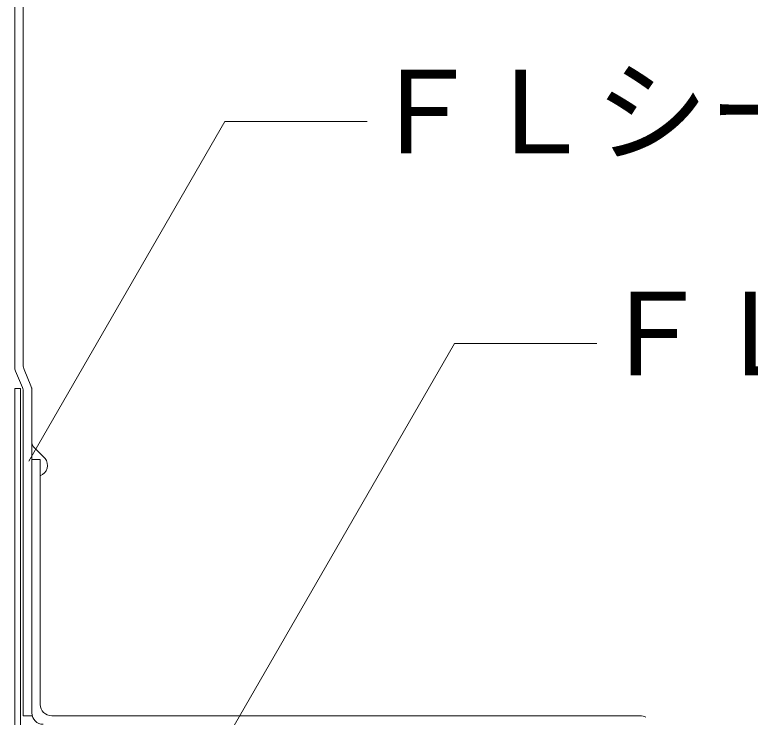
# Model space of a CAD drawing. Units: millimetres, scale not verified. Extents: x -675 to 675, y -471 to 460.
# Drawn here: x -283.8 to -154.5, y -58.5 to 64.9 of the extents above; entities that cross this region are included whole.
import ezdxf
from ezdxf.enums import TextEntityAlignment as Align

# ---------------------------------------------------------------- set-up
doc = ezdxf.new("R2010")
doc.units = ezdxf.units.MM
doc.header["$LTSCALE"] = 5
for name, color, linetype, lineweight in [('1-2_ハッチング', 4, 'Continuous', 9), ('1-4_リベットルーフ', 3, 'Continuous', 9), ('1-5_ＦＬ鋼板・ディスク', 7, 'Continuous', 9), ('E-E', 7, 'Continuous', 9)]:
    doc.layers.add(name, color=color, linetype=linetype, lineweight=lineweight)
doc.styles.add('ＭＳ ゴシック', font='')
doc.styles.get('ＭＳ ゴシック').set_extended_font_data('MS Gothic')

msp = doc.modelspace()

# ---------------------------------------------------------------- linework, layer by layer
at = {"layer": '1-2_ハッチング'}
msp.add_line((-278.478, -13.018), (-280.426, -11.07), dxfattribs=at)
for centre, start, end in [((-278.892, -9.787), 196.407, 219.905), ((-280.061, -14.241), 292.024, 37.685)]:
    msp.add_arc(centre, 2, start, end, dxfattribs=at)
at = {"layer": '1-4_リベットルーフ'}
for p, q in [((-283.811, 280.63), (-283.811, 3.077)), ((-282.311, 281.251), (-282.311, 3.376)), ((-280.963, -0.267), (-282.158, 2.609)), ((-282.463, -0.566), (-283.658, 2.31)), ((-280.811, -0.636), (-280.811, -57.741)), ((-282.311, -1.333), (-282.311, -58.241)), ((-280.811, -13.241), (-279.311, -13.241)), ((-279.311, -56.241), (-279.311, -13.241)), ((-280.811, -58.241), (-282.311, -58.241)), ((-277.311, -58.241), (-173.894, -58.241))]:
    msp.add_line(p, q, dxfattribs=at)
for centre, start, end in [((-281.811, 3.077), 180, 202.54718), ((-280.311, 3.376), 180, 202.54718), ((-284.311, -1.333), 0, 22.54718), ((-282.811, -1.034), 0, 22.54718), ((-277.311, -56.241), 180, 270), ((-278.811, -57.741), 180, 270), ((-173.894, -60.241), 59.99927, 90)]:
    msp.add_arc(centre, 2, start, end, dxfattribs=at)
at = {"layer": '1-5_ＦＬ鋼板・ディスク'}
for p, q in [((-283.811, -0.741), (-283.811, -61.741)), ((-282.811, -0.741), (-283.811, -0.741)), ((-282.811, -0.741), (-282.811, -60.741))]:
    msp.add_line(p, q, dxfattribs=at)
at = {"layer": 'E-E'}
for p, q in [((-246.882, 46.189), (-281.35, -13.511)), ((-246.882, 46.189), (-221.882, 46.189)), ((-206.514, 7.195), (-246.341, -61.788)), ((-206.514, 7.195), (-181.514, 7.195))]:
    msp.add_line(p, q, dxfattribs=at)

# ---------------------------------------------------------------- texts
at = {"layer": 'E-E', "style": 'ＭＳ ゴシック'}
for s, p in [('ＦＬシール', (-221.882, 36.189)), ('ＦＬ鋼板（110×60程度）', (-181.514, -2.805))]:
    msp.add_text(s, height=14.66, dxfattribs=at).set_placement(p, align=Align.BOTTOM_LEFT)

doc.saveas('drawing.dxf')
